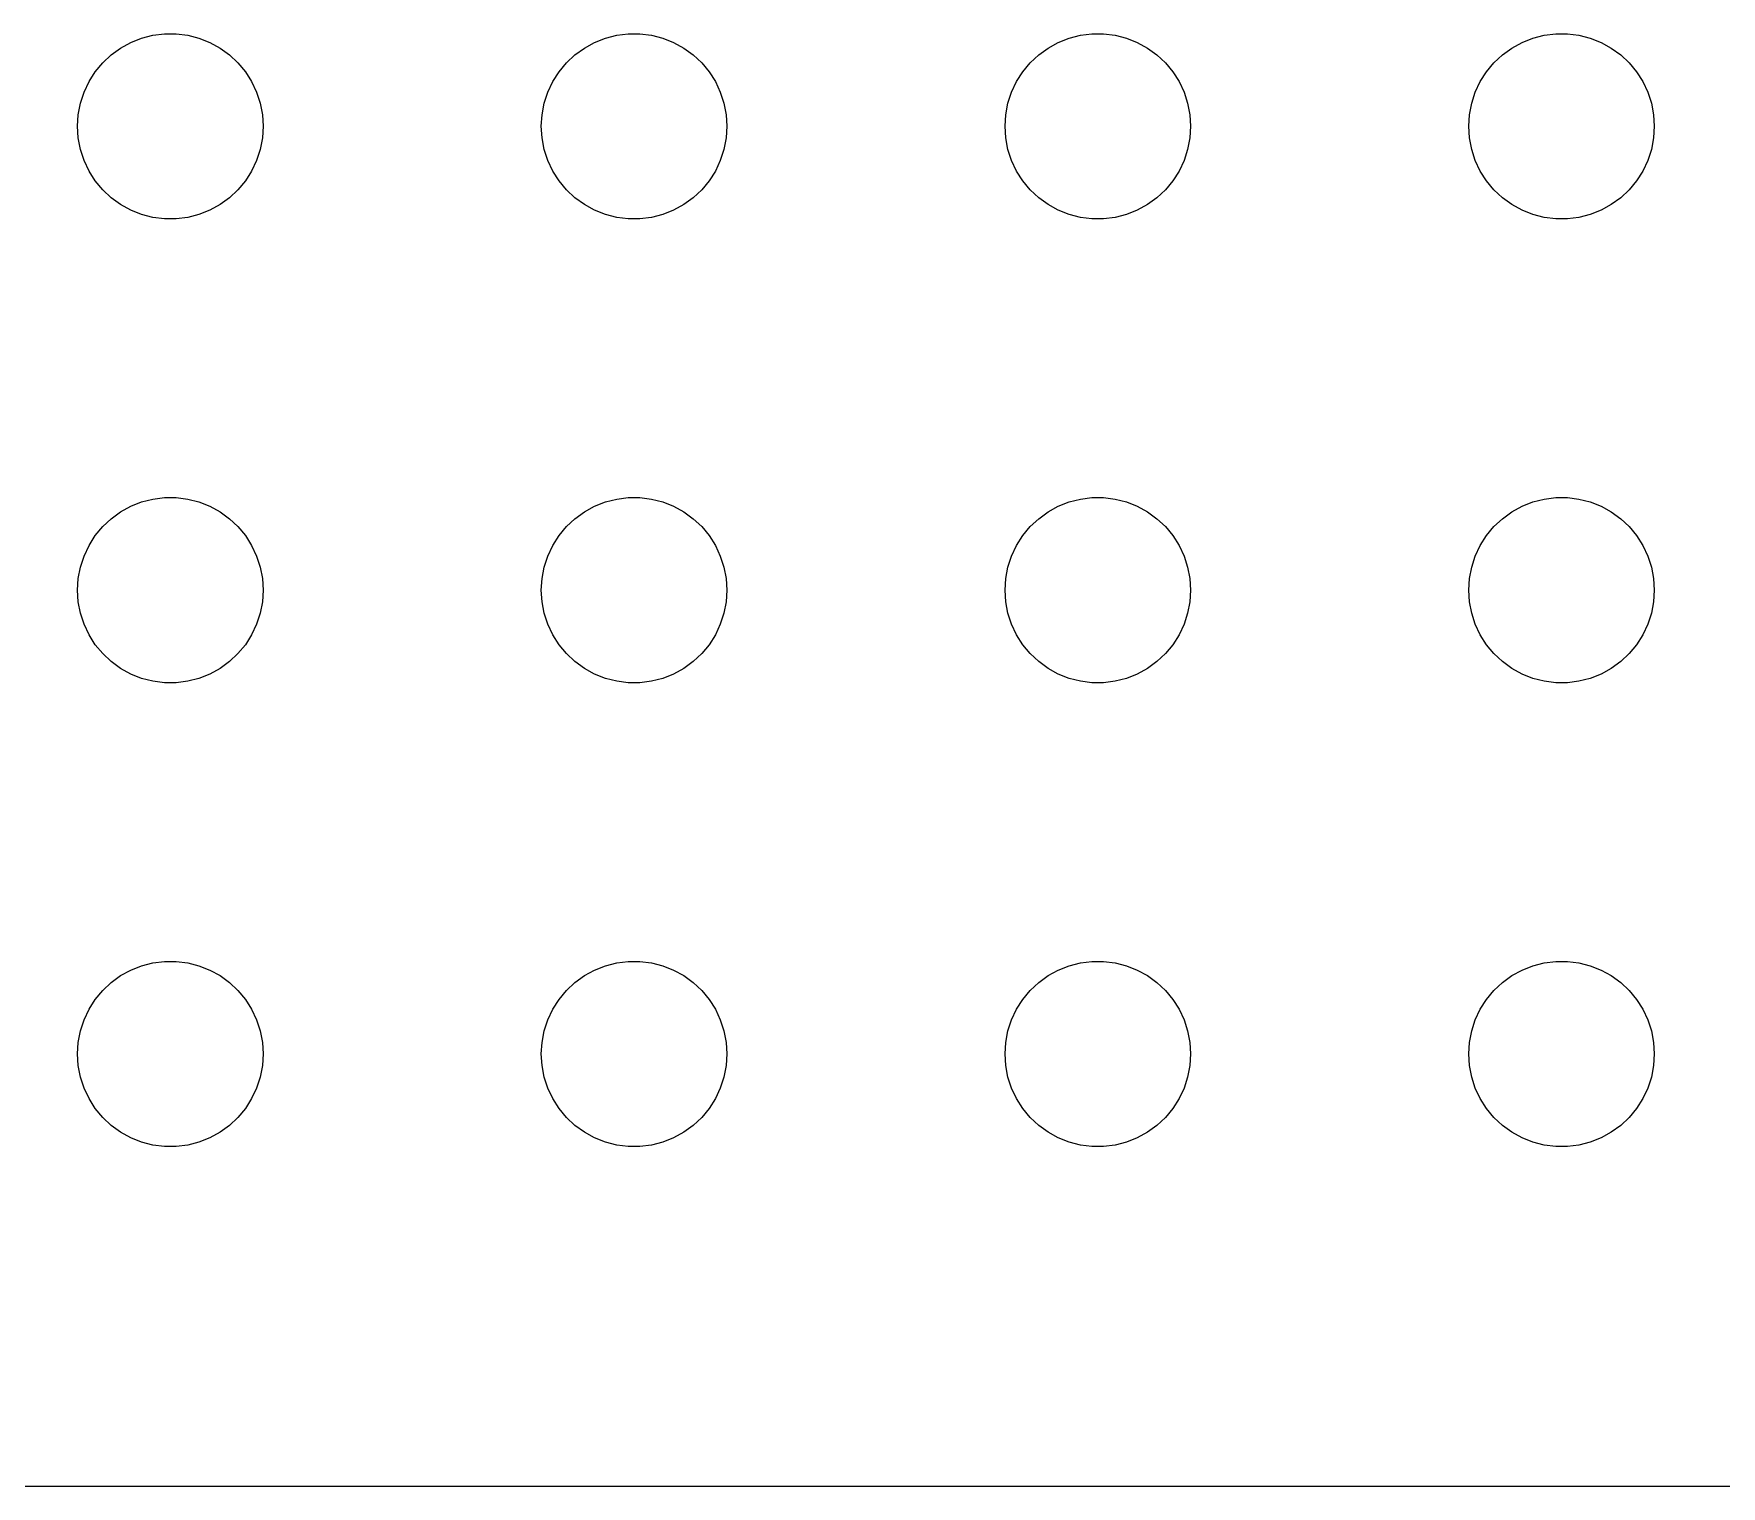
# Model space of a CAD drawing. Header units: metres. Extents: x -112 to 112, y -104 to 104.
# Drawn here: x -84.71 to -57.42, y -104.49 to -81 of the extents above; entities that cross this region are included whole.
import ezdxf

# ---------------------------------------------------------------- set-up
doc = ezdxf.new("R2010")
doc.units = ezdxf.units.M

msp = doc.modelspace()

# ---------------------------------------------------------------- linework, layer by layer
for p, q in [((-82.9635, -81.0734), (-82.7811, -81.0266)), ((-82.7811, -81.0266), (-82.5942, -81.003)), ((-82.5942, -81.003), (-82.4058, -81.003)), ((-82.4058, -81.003), (-82.2189, -81.0266)), ((-82.2189, -81.0266), (-82.0365, -81.0734)), ((-75.4635, -81.0734), (-75.2811, -81.0266)), ((-75.2811, -81.0266), (-75.0942, -81.003)), ((-75.0942, -81.003), (-74.9058, -81.003)), ((-74.9058, -81.003), (-74.7189, -81.0266)), ((-74.7189, -81.0266), (-74.5365, -81.0734)), ((-67.9635, -81.0734), (-67.7811, -81.0266)), ((-67.7811, -81.0266), (-67.5942, -81.003)), ((-67.5942, -81.003), (-67.4058, -81.003)), ((-67.4058, -81.003), (-67.2189, -81.0266)), ((-67.2189, -81.0266), (-67.0365, -81.0734)), ((-60.4635, -81.0734), (-60.2811, -81.0266)), ((-60.2811, -81.0266), (-60.0942, -81.003)), ((-60.0942, -81.003), (-59.9058, -81.003)), ((-59.9058, -81.003), (-59.7189, -81.0266)), ((-59.7189, -81.0266), (-59.5365, -81.0734)), ((-83.4561, -81.3442), (-83.3037, -81.2335)), ((-83.3037, -81.2335), (-83.1387, -81.1428)), ((-83.1387, -81.1428), (-82.9635, -81.0734)), ((-82.0365, -81.0734), (-81.8613, -81.1428)), ((-81.8613, -81.1428), (-81.6963, -81.2335)), ((-81.6963, -81.2335), (-81.5439, -81.3442)), ((-75.9561, -81.3442), (-75.8037, -81.2335)), ((-75.8037, -81.2335), (-75.6387, -81.1428)), ((-75.6387, -81.1428), (-75.4635, -81.0734)), ((-74.5365, -81.0734), (-74.3613, -81.1428)), ((-74.3613, -81.1428), (-74.1963, -81.2335)), ((-74.1963, -81.2335), (-74.0439, -81.3442)), ((-68.4561, -81.3442), (-68.3037, -81.2335)), ((-68.3037, -81.2335), (-68.1387, -81.1428)), ((-68.1387, -81.1428), (-67.9635, -81.0734)), ((-67.0365, -81.0734), (-66.8613, -81.1428)), ((-66.8613, -81.1428), (-66.6963, -81.2335)), ((-66.6963, -81.2335), (-66.5439, -81.3442)), ((-60.9561, -81.3442), (-60.8037, -81.2335)), ((-60.8037, -81.2335), (-60.6387, -81.1428)), ((-60.6387, -81.1428), (-60.4635, -81.0734)), ((-59.5365, -81.0734), (-59.3613, -81.1428)), ((-59.3613, -81.1428), (-59.1963, -81.2335)), ((-59.1963, -81.2335), (-59.0439, -81.3442)), ((-83.7135, -81.6183), (-83.5934, -81.4732)), ((-83.5934, -81.4732), (-83.4561, -81.3442)), ((-81.5439, -81.3442), (-81.4065, -81.4732)), ((-81.4065, -81.4732), (-81.2865, -81.6183)), ((-76.2135, -81.6183), (-76.0934, -81.4732)), ((-76.0934, -81.4732), (-75.9561, -81.3442)), ((-74.0439, -81.3442), (-73.9065, -81.4732)), ((-73.9065, -81.4732), (-73.7865, -81.6183)), ((-68.7135, -81.6183), (-68.5934, -81.4732)), ((-68.5934, -81.4732), (-68.4561, -81.3442)), ((-66.5439, -81.3442), (-66.4065, -81.4732)), ((-66.4065, -81.4732), (-66.2865, -81.6183)), ((-61.2135, -81.6183), (-61.0934, -81.4732)), ((-61.0934, -81.4732), (-60.9561, -81.3442)), ((-59.0439, -81.3442), (-58.9065, -81.4732)), ((-58.9065, -81.4732), (-58.7865, -81.6183)), ((-83.8947, -81.9478), (-83.8145, -81.7774)), ((-83.8145, -81.7774), (-83.7135, -81.6183)), ((-81.2865, -81.6183), (-81.1855, -81.7774)), ((-81.1855, -81.7774), (-81.1053, -81.9478)), ((-76.3947, -81.9478), (-76.3145, -81.7774)), ((-76.3145, -81.7774), (-76.2135, -81.6183)), ((-73.7865, -81.6183), (-73.6855, -81.7774)), ((-73.6855, -81.7774), (-73.6053, -81.9478)), ((-68.8947, -81.9478), (-68.8145, -81.7774)), ((-68.8145, -81.7774), (-68.7135, -81.6183)), ((-66.2865, -81.6183), (-66.1855, -81.7774)), ((-66.1855, -81.7774), (-66.1053, -81.9478)), ((-61.3947, -81.9478), (-61.3145, -81.7774)), ((-61.3145, -81.7774), (-61.2135, -81.6183)), ((-58.7865, -81.6183), (-58.6855, -81.7774)), ((-58.6855, -81.7774), (-58.6053, -81.9478)), ((-83.9882, -82.312), (-83.9529, -82.127)), ((-83.9529, -82.127), (-83.8947, -81.9478)), ((-81.1053, -81.9478), (-81.0471, -82.127)), ((-81.0471, -82.127), (-81.0118, -82.312)), ((-76.4882, -82.312), (-76.4529, -82.127)), ((-76.4529, -82.127), (-76.3947, -81.9478)), ((-73.6053, -81.9478), (-73.5471, -82.127)), ((-73.5471, -82.127), (-73.5118, -82.312)), ((-68.9882, -82.312), (-68.9529, -82.127)), ((-68.9529, -82.127), (-68.8947, -81.9478)), ((-66.1053, -81.9478), (-66.0471, -82.127)), ((-66.0471, -82.127), (-66.0118, -82.312)), ((-61.4882, -82.312), (-61.4529, -82.127)), ((-61.4529, -82.127), (-61.3947, -81.9478)), ((-58.6053, -81.9478), (-58.5471, -82.127)), ((-58.5471, -82.127), (-58.5118, -82.312)), ((-84, -82.5), (-83.9882, -82.312)), ((-81.0118, -82.312), (-81, -82.5)), ((-76.5, -82.5), (-76.4882, -82.312)), ((-73.5118, -82.312), (-73.5, -82.5)), ((-69, -82.5), (-68.9882, -82.312)), ((-66.0118, -82.312), (-66, -82.5)), ((-61.5, -82.5), (-61.4882, -82.312)), ((-58.5118, -82.312), (-58.5, -82.5)), ((-83.9882, -82.688), (-84, -82.5)), ((-83.9529, -82.873), (-83.9882, -82.688)), ((-81.0118, -82.688), (-81.0471, -82.873)), ((-81, -82.5), (-81.0118, -82.688)), ((-76.4882, -82.688), (-76.5, -82.5)), ((-76.4529, -82.873), (-76.4882, -82.688)), ((-73.5118, -82.688), (-73.5471, -82.873)), ((-73.5, -82.5), (-73.5118, -82.688)), ((-68.9882, -82.688), (-69, -82.5)), ((-68.9529, -82.873), (-68.9882, -82.688)), ((-66.0118, -82.688), (-66.0471, -82.873)), ((-66, -82.5), (-66.0118, -82.688)), ((-61.4882, -82.688), (-61.5, -82.5)), ((-61.4529, -82.873), (-61.4882, -82.688)), ((-58.5118, -82.688), (-58.5471, -82.873)), ((-58.5, -82.5), (-58.5118, -82.688)), ((-83.8947, -83.0522), (-83.9529, -82.873)), ((-81.0471, -82.873), (-81.1053, -83.0522)), ((-76.3947, -83.0522), (-76.4529, -82.873)), ((-73.5471, -82.873), (-73.6053, -83.0522)), ((-68.8947, -83.0522), (-68.9529, -82.873)), ((-66.0471, -82.873), (-66.1053, -83.0522)), ((-61.3947, -83.0522), (-61.4529, -82.873)), ((-58.5471, -82.873), (-58.6053, -83.0522)), ((-83.8145, -83.2226), (-83.8947, -83.0522)), ((-83.7135, -83.3817), (-83.8145, -83.2226)), ((-81.1855, -83.2226), (-81.2865, -83.3817)), ((-81.1053, -83.0522), (-81.1855, -83.2226)), ((-76.3145, -83.2226), (-76.3947, -83.0522)), ((-76.2135, -83.3817), (-76.3145, -83.2226)), ((-73.6855, -83.2226), (-73.7865, -83.3817)), ((-73.6053, -83.0522), (-73.6855, -83.2226)), ((-68.8145, -83.2226), (-68.8947, -83.0522)), ((-68.7135, -83.3817), (-68.8145, -83.2226)), ((-66.1855, -83.2226), (-66.2865, -83.3817)), ((-66.1053, -83.0522), (-66.1855, -83.2226)), ((-61.3145, -83.2226), (-61.3947, -83.0522)), ((-61.2135, -83.3817), (-61.3145, -83.2226)), ((-58.6855, -83.2226), (-58.7865, -83.3817)), ((-58.6053, -83.0522), (-58.6855, -83.2226)), ((-83.5934, -83.5268), (-83.7135, -83.3817)), ((-81.2865, -83.3817), (-81.4065, -83.5268)), ((-76.0934, -83.5268), (-76.2135, -83.3817)), ((-73.7865, -83.3817), (-73.9065, -83.5268)), ((-68.5934, -83.5268), (-68.7135, -83.3817)), ((-66.2865, -83.3817), (-66.4065, -83.5268)), ((-61.0934, -83.5268), (-61.2135, -83.3817)), ((-58.7865, -83.3817), (-58.9065, -83.5268)), ((-83.4561, -83.6558), (-83.5934, -83.5268)), ((-83.3037, -83.7665), (-83.4561, -83.6558)), ((-83.1387, -83.8572), (-83.3037, -83.7665)), ((-81.6963, -83.7665), (-81.8613, -83.8572)), ((-81.5439, -83.6558), (-81.6963, -83.7665)), ((-81.4065, -83.5268), (-81.5439, -83.6558)), ((-75.9561, -83.6558), (-76.0934, -83.5268)), ((-75.8037, -83.7665), (-75.9561, -83.6558)), ((-75.6387, -83.8572), (-75.8037, -83.7665)), ((-74.1963, -83.7665), (-74.3613, -83.8572)), ((-74.0439, -83.6558), (-74.1963, -83.7665)), ((-73.9065, -83.5268), (-74.0439, -83.6558)), ((-68.4561, -83.6558), (-68.5934, -83.5268)), ((-68.3037, -83.7665), (-68.4561, -83.6558)), ((-68.1387, -83.8572), (-68.3037, -83.7665)), ((-66.6963, -83.7665), (-66.8613, -83.8572)), ((-66.5439, -83.6558), (-66.6963, -83.7665)), ((-66.4065, -83.5268), (-66.5439, -83.6558)), ((-60.9561, -83.6558), (-61.0934, -83.5268)), ((-60.8037, -83.7665), (-60.9561, -83.6558)), ((-60.6387, -83.8572), (-60.8037, -83.7665)), ((-59.1963, -83.7665), (-59.3613, -83.8572)), ((-59.0439, -83.6558), (-59.1963, -83.7665)), ((-58.9065, -83.5268), (-59.0439, -83.6558)), ((-82.9635, -83.9266), (-83.1387, -83.8572)), ((-82.7811, -83.9734), (-82.9635, -83.9266)), ((-82.5942, -83.997), (-82.7811, -83.9734)), ((-82.4058, -83.997), (-82.5942, -83.997)), ((-82.2189, -83.9734), (-82.4058, -83.997)), ((-82.0365, -83.9266), (-82.2189, -83.9734)), ((-81.8613, -83.8572), (-82.0365, -83.9266)), ((-75.4635, -83.9266), (-75.6387, -83.8572)), ((-75.2811, -83.9734), (-75.4635, -83.9266)), ((-75.0942, -83.997), (-75.2811, -83.9734)), ((-74.9058, -83.997), (-75.0942, -83.997)), ((-74.7189, -83.9734), (-74.9058, -83.997)), ((-74.5365, -83.9266), (-74.7189, -83.9734)), ((-74.3613, -83.8572), (-74.5365, -83.9266)), ((-67.9635, -83.9266), (-68.1387, -83.8572)), ((-67.7811, -83.9734), (-67.9635, -83.9266)), ((-67.5942, -83.997), (-67.7811, -83.9734)), ((-67.4058, -83.997), (-67.5942, -83.997)), ((-67.2189, -83.9734), (-67.4058, -83.997)), ((-67.0365, -83.9266), (-67.2189, -83.9734)), ((-66.8613, -83.8572), (-67.0365, -83.9266)), ((-60.4635, -83.9266), (-60.6387, -83.8572)), ((-60.2811, -83.9734), (-60.4635, -83.9266)), ((-60.0942, -83.997), (-60.2811, -83.9734)), ((-59.9058, -83.997), (-60.0942, -83.997)), ((-59.7189, -83.9734), (-59.9058, -83.997)), ((-59.5365, -83.9266), (-59.7189, -83.9734)), ((-59.3613, -83.8572), (-59.5365, -83.9266)), ((-83.3037, -88.7335), (-83.1387, -88.6428)), ((-83.1387, -88.6428), (-82.9635, -88.5734)), ((-82.9635, -88.5734), (-82.7811, -88.5266)), ((-82.7811, -88.5266), (-82.5942, -88.503)), ((-82.5942, -88.503), (-82.4058, -88.503)), ((-82.4058, -88.503), (-82.2189, -88.5266)), ((-82.2189, -88.5266), (-82.0365, -88.5734)), ((-82.0365, -88.5734), (-81.8613, -88.6428)), ((-81.8613, -88.6428), (-81.6963, -88.7335)), ((-75.8037, -88.7335), (-75.6387, -88.6428)), ((-75.6387, -88.6428), (-75.4635, -88.5734)), ((-75.4635, -88.5734), (-75.2811, -88.5266)), ((-75.2811, -88.5266), (-75.0942, -88.503)), ((-75.0942, -88.503), (-74.9058, -88.503)), ((-74.9058, -88.503), (-74.7189, -88.5266)), ((-74.7189, -88.5266), (-74.5365, -88.5734)), ((-74.5365, -88.5734), (-74.3613, -88.6428)), ((-74.3613, -88.6428), (-74.1963, -88.7335)), ((-68.3037, -88.7335), (-68.1387, -88.6428)), ((-68.1387, -88.6428), (-67.9635, -88.5734)), ((-67.9635, -88.5734), (-67.7811, -88.5266)), ((-67.7811, -88.5266), (-67.5942, -88.503)), ((-67.5942, -88.503), (-67.4058, -88.503)), ((-67.4058, -88.503), (-67.2189, -88.5266)), ((-67.2189, -88.5266), (-67.0365, -88.5734)), ((-67.0365, -88.5734), (-66.8613, -88.6428)), ((-66.8613, -88.6428), (-66.6963, -88.7335)), ((-60.8037, -88.7335), (-60.6387, -88.6428)), ((-60.6387, -88.6428), (-60.4635, -88.5734)), ((-60.4635, -88.5734), (-60.2811, -88.5266)), ((-60.2811, -88.5266), (-60.0942, -88.503)), ((-60.0942, -88.503), (-59.9058, -88.503)), ((-59.9058, -88.503), (-59.7189, -88.5266)), ((-59.7189, -88.5266), (-59.5365, -88.5734)), ((-59.5365, -88.5734), (-59.3613, -88.6428)), ((-59.3613, -88.6428), (-59.1963, -88.7335)), ((-83.5934, -88.9732), (-83.4561, -88.8442)), ((-83.4561, -88.8442), (-83.3037, -88.7335)), ((-81.6963, -88.7335), (-81.5439, -88.8442)), ((-81.5439, -88.8442), (-81.4065, -88.9732)), ((-76.0934, -88.9732), (-75.9561, -88.8442)), ((-75.9561, -88.8442), (-75.8037, -88.7335)), ((-74.1963, -88.7335), (-74.0439, -88.8442)), ((-74.0439, -88.8442), (-73.9065, -88.9732)), ((-68.5934, -88.9732), (-68.4561, -88.8442)), ((-68.4561, -88.8442), (-68.3037, -88.7335)), ((-66.6963, -88.7335), (-66.5439, -88.8442)), ((-66.5439, -88.8442), (-66.4065, -88.9732)), ((-61.0934, -88.9732), (-60.9561, -88.8442)), ((-60.9561, -88.8442), (-60.8037, -88.7335)), ((-59.1963, -88.7335), (-59.0439, -88.8442)), ((-59.0439, -88.8442), (-58.9065, -88.9732)), ((-83.8145, -89.2774), (-83.7135, -89.1183)), ((-83.7135, -89.1183), (-83.5934, -88.9732)), ((-81.4065, -88.9732), (-81.2865, -89.1183)), ((-81.2865, -89.1183), (-81.1855, -89.2774)), ((-76.3145, -89.2774), (-76.2135, -89.1183)), ((-76.2135, -89.1183), (-76.0934, -88.9732)), ((-73.9065, -88.9732), (-73.7865, -89.1183)), ((-73.7865, -89.1183), (-73.6855, -89.2774)), ((-68.8145, -89.2774), (-68.7135, -89.1183)), ((-68.7135, -89.1183), (-68.5934, -88.9732)), ((-66.4065, -88.9732), (-66.2865, -89.1183)), ((-66.2865, -89.1183), (-66.1855, -89.2774)), ((-61.3145, -89.2774), (-61.2135, -89.1183)), ((-61.2135, -89.1183), (-61.0934, -88.9732)), ((-58.9065, -88.9732), (-58.7865, -89.1183)), ((-58.7865, -89.1183), (-58.6855, -89.2774)), ((-83.9529, -89.627), (-83.8947, -89.4478)), ((-83.8947, -89.4478), (-83.8145, -89.2774)), ((-81.1855, -89.2774), (-81.1053, -89.4478)), ((-81.1053, -89.4478), (-81.0471, -89.627)), ((-76.4529, -89.627), (-76.3947, -89.4478)), ((-76.3947, -89.4478), (-76.3145, -89.2774)), ((-73.6855, -89.2774), (-73.6053, -89.4478)), ((-73.6053, -89.4478), (-73.5471, -89.627)), ((-68.9529, -89.627), (-68.8947, -89.4478)), ((-68.8947, -89.4478), (-68.8145, -89.2774)), ((-66.1855, -89.2774), (-66.1053, -89.4478)), ((-66.1053, -89.4478), (-66.0471, -89.627)), ((-61.4529, -89.627), (-61.3947, -89.4478)), ((-61.3947, -89.4478), (-61.3145, -89.2774)), ((-58.6855, -89.2774), (-58.6053, -89.4478)), ((-58.6053, -89.4478), (-58.5471, -89.627)), ((-83.9882, -89.812), (-83.9529, -89.627)), ((-81.0471, -89.627), (-81.0118, -89.812)), ((-76.4882, -89.812), (-76.4529, -89.627)), ((-73.5471, -89.627), (-73.5118, -89.812)), ((-68.9882, -89.812), (-68.9529, -89.627)), ((-66.0471, -89.627), (-66.0118, -89.812)), ((-61.4882, -89.812), (-61.4529, -89.627)), ((-58.5471, -89.627), (-58.5118, -89.812)), ((-84, -90), (-83.9882, -89.812)), ((-83.9882, -90.188), (-84, -90)), ((-81.0118, -89.812), (-81, -90)), ((-81, -90), (-81.0118, -90.188)), ((-76.5, -90), (-76.4882, -89.812)), ((-76.4882, -90.188), (-76.5, -90)), ((-73.5118, -89.812), (-73.5, -90)), ((-73.5, -90), (-73.5118, -90.188)), ((-69, -90), (-68.9882, -89.812)), ((-68.9882, -90.188), (-69, -90)), ((-66.0118, -89.812), (-66, -90)), ((-66, -90), (-66.0118, -90.188)), ((-61.5, -90), (-61.4882, -89.812)), ((-61.4882, -90.188), (-61.5, -90)), ((-58.5118, -89.812), (-58.5, -90)), ((-58.5, -90), (-58.5118, -90.188)), ((-83.9529, -90.373), (-83.9882, -90.188)), ((-81.0118, -90.188), (-81.0471, -90.373)), ((-76.4529, -90.373), (-76.4882, -90.188)), ((-73.5118, -90.188), (-73.5471, -90.373)), ((-68.9529, -90.373), (-68.9882, -90.188)), ((-66.0118, -90.188), (-66.0471, -90.373)), ((-61.4529, -90.373), (-61.4882, -90.188)), ((-58.5118, -90.188), (-58.5471, -90.373)), ((-83.8947, -90.5522), (-83.9529, -90.373)), ((-83.8145, -90.7226), (-83.8947, -90.5522)), ((-81.1053, -90.5522), (-81.1855, -90.7226)), ((-81.0471, -90.373), (-81.1053, -90.5522)), ((-76.3947, -90.5522), (-76.4529, -90.373)), ((-76.3145, -90.7226), (-76.3947, -90.5522)), ((-73.6053, -90.5522), (-73.6855, -90.7226)), ((-73.5471, -90.373), (-73.6053, -90.5522)), ((-68.8947, -90.5522), (-68.9529, -90.373)), ((-68.8145, -90.7226), (-68.8947, -90.5522)), ((-66.1053, -90.5522), (-66.1855, -90.7226)), ((-66.0471, -90.373), (-66.1053, -90.5522)), ((-61.3947, -90.5522), (-61.4529, -90.373)), ((-61.3145, -90.7226), (-61.3947, -90.5522)), ((-58.6053, -90.5522), (-58.6855, -90.7226)), ((-58.5471, -90.373), (-58.6053, -90.5522)), ((-83.7135, -90.8817), (-83.8145, -90.7226)), ((-81.1855, -90.7226), (-81.2865, -90.8817)), ((-76.2135, -90.8817), (-76.3145, -90.7226)), ((-73.6855, -90.7226), (-73.7865, -90.8817)), ((-68.7135, -90.8817), (-68.8145, -90.7226)), ((-66.1855, -90.7226), (-66.2865, -90.8817)), ((-61.2135, -90.8817), (-61.3145, -90.7226)), ((-58.6855, -90.7226), (-58.7865, -90.8817)), ((-83.5934, -91.0268), (-83.7135, -90.8817)), ((-83.4561, -91.1558), (-83.5934, -91.0268)), ((-81.4065, -91.0268), (-81.5439, -91.1558)), ((-81.2865, -90.8817), (-81.4065, -91.0268)), ((-76.0934, -91.0268), (-76.2135, -90.8817)), ((-75.9561, -91.1558), (-76.0934, -91.0268)), ((-73.9065, -91.0268), (-74.0439, -91.1558)), ((-73.7865, -90.8817), (-73.9065, -91.0268)), ((-68.5934, -91.0268), (-68.7135, -90.8817)), ((-68.4561, -91.1558), (-68.5934, -91.0268)), ((-66.4065, -91.0268), (-66.5439, -91.1558)), ((-66.2865, -90.8817), (-66.4065, -91.0268)), ((-61.0934, -91.0268), (-61.2135, -90.8817)), ((-60.9561, -91.1558), (-61.0934, -91.0268)), ((-58.9065, -91.0268), (-59.0439, -91.1558)), ((-58.7865, -90.8817), (-58.9065, -91.0268)), ((-83.3037, -91.2665), (-83.4561, -91.1558)), ((-83.1387, -91.3572), (-83.3037, -91.2665)), ((-82.9635, -91.4266), (-83.1387, -91.3572)), ((-81.8613, -91.3572), (-82.0365, -91.4266)), ((-81.6963, -91.2665), (-81.8613, -91.3572)), ((-81.5439, -91.1558), (-81.6963, -91.2665)), ((-75.8037, -91.2665), (-75.9561, -91.1558)), ((-75.6387, -91.3572), (-75.8037, -91.2665)), ((-75.4635, -91.4266), (-75.6387, -91.3572)), ((-74.3613, -91.3572), (-74.5365, -91.4266)), ((-74.1963, -91.2665), (-74.3613, -91.3572)), ((-74.0439, -91.1558), (-74.1963, -91.2665)), ((-68.3037, -91.2665), (-68.4561, -91.1558)), ((-68.1387, -91.3572), (-68.3037, -91.2665)), ((-67.9635, -91.4266), (-68.1387, -91.3572)), ((-66.8613, -91.3572), (-67.0365, -91.4266)), ((-66.6963, -91.2665), (-66.8613, -91.3572)), ((-66.5439, -91.1558), (-66.6963, -91.2665)), ((-60.8037, -91.2665), (-60.9561, -91.1558)), ((-60.6387, -91.3572), (-60.8037, -91.2665)), ((-60.4635, -91.4266), (-60.6387, -91.3572)), ((-59.3613, -91.3572), (-59.5365, -91.4266)), ((-59.1963, -91.2665), (-59.3613, -91.3572)), ((-59.0439, -91.1558), (-59.1963, -91.2665)), ((-82.7811, -91.4734), (-82.9635, -91.4266)), ((-82.5942, -91.497), (-82.7811, -91.4734)), ((-82.4058, -91.497), (-82.5942, -91.497)), ((-82.2189, -91.4734), (-82.4058, -91.497)), ((-82.0365, -91.4266), (-82.2189, -91.4734)), ((-75.2811, -91.4734), (-75.4635, -91.4266)), ((-75.0942, -91.497), (-75.2811, -91.4734)), ((-74.9058, -91.497), (-75.0942, -91.497)), ((-74.7189, -91.4734), (-74.9058, -91.497)), ((-74.5365, -91.4266), (-74.7189, -91.4734)), ((-67.7811, -91.4734), (-67.9635, -91.4266)), ((-67.5942, -91.497), (-67.7811, -91.4734)), ((-67.4058, -91.497), (-67.5942, -91.497)), ((-67.2189, -91.4734), (-67.4058, -91.497)), ((-67.0365, -91.4266), (-67.2189, -91.4734)), ((-60.2811, -91.4734), (-60.4635, -91.4266)), ((-60.0942, -91.497), (-60.2811, -91.4734)), ((-59.9058, -91.497), (-60.0942, -91.497)), ((-59.7189, -91.4734), (-59.9058, -91.497)), ((-59.5365, -91.4266), (-59.7189, -91.4734)), ((-82.9635, -96.0734), (-82.7811, -96.0266)), ((-82.7811, -96.0266), (-82.5942, -96.003)), ((-82.5942, -96.003), (-82.4058, -96.003)), ((-82.4058, -96.003), (-82.2189, -96.0266)), ((-82.2189, -96.0266), (-82.0365, -96.0734)), ((-75.4635, -96.0734), (-75.2811, -96.0266)), ((-75.2811, -96.0266), (-75.0942, -96.003)), ((-75.0942, -96.003), (-74.9058, -96.003)), ((-74.9058, -96.003), (-74.7189, -96.0266)), ((-74.7189, -96.0266), (-74.5365, -96.0734)), ((-67.9635, -96.0734), (-67.7811, -96.0266)), ((-67.7811, -96.0266), (-67.5942, -96.003)), ((-67.5942, -96.003), (-67.4058, -96.003)), ((-67.4058, -96.003), (-67.2189, -96.0266)), ((-67.2189, -96.0266), (-67.0365, -96.0734)), ((-60.4635, -96.0734), (-60.2811, -96.0266)), ((-60.2811, -96.0266), (-60.0942, -96.003)), ((-60.0942, -96.003), (-59.9058, -96.003)), ((-59.9058, -96.003), (-59.7189, -96.0266)), ((-59.7189, -96.0266), (-59.5365, -96.0734)), ((-83.4561, -96.3442), (-83.3037, -96.2335)), ((-83.3037, -96.2335), (-83.1387, -96.1428)), ((-83.1387, -96.1428), (-82.9635, -96.0734)), ((-82.0365, -96.0734), (-81.8613, -96.1428)), ((-81.8613, -96.1428), (-81.6963, -96.2335)), ((-81.6963, -96.2335), (-81.5439, -96.3442)), ((-75.9561, -96.3442), (-75.8037, -96.2335)), ((-75.8037, -96.2335), (-75.6387, -96.1428)), ((-75.6387, -96.1428), (-75.4635, -96.0734)), ((-74.5365, -96.0734), (-74.3613, -96.1428)), ((-74.3613, -96.1428), (-74.1963, -96.2335)), ((-74.1963, -96.2335), (-74.0439, -96.3442)), ((-68.4561, -96.3442), (-68.3037, -96.2335)), ((-68.3037, -96.2335), (-68.1387, -96.1428)), ((-68.1387, -96.1428), (-67.9635, -96.0734)), ((-67.0365, -96.0734), (-66.8613, -96.1428)), ((-66.8613, -96.1428), (-66.6963, -96.2335)), ((-66.6963, -96.2335), (-66.5439, -96.3442)), ((-60.9561, -96.3442), (-60.8037, -96.2335)), ((-60.8037, -96.2335), (-60.6387, -96.1428)), ((-60.6387, -96.1428), (-60.4635, -96.0734)), ((-59.5365, -96.0734), (-59.3613, -96.1428)), ((-59.3613, -96.1428), (-59.1963, -96.2335)), ((-59.1963, -96.2335), (-59.0439, -96.3442)), ((-83.7135, -96.6183), (-83.5934, -96.4732)), ((-83.5934, -96.4732), (-83.4561, -96.3442)), ((-81.5439, -96.3442), (-81.4065, -96.4732)), ((-81.4065, -96.4732), (-81.2865, -96.6183)), ((-76.2135, -96.6183), (-76.0934, -96.4732)), ((-76.0934, -96.4732), (-75.9561, -96.3442)), ((-74.0439, -96.3442), (-73.9065, -96.4732)), ((-73.9065, -96.4732), (-73.7865, -96.6183)), ((-68.7135, -96.6183), (-68.5934, -96.4732)), ((-68.5934, -96.4732), (-68.4561, -96.3442)), ((-66.5439, -96.3442), (-66.4065, -96.4732)), ((-66.4065, -96.4732), (-66.2865, -96.6183)), ((-61.2135, -96.6183), (-61.0934, -96.4732)), ((-61.0934, -96.4732), (-60.9561, -96.3442)), ((-59.0439, -96.3442), (-58.9065, -96.4732)), ((-58.9065, -96.4732), (-58.7865, -96.6183)), ((-83.8947, -96.9478), (-83.8145, -96.7774)), ((-83.8145, -96.7774), (-83.7135, -96.6183)), ((-81.2865, -96.6183), (-81.1855, -96.7774)), ((-81.1855, -96.7774), (-81.1053, -96.9478)), ((-76.3947, -96.9478), (-76.3145, -96.7774)), ((-76.3145, -96.7774), (-76.2135, -96.6183)), ((-73.7865, -96.6183), (-73.6855, -96.7774)), ((-73.6855, -96.7774), (-73.6053, -96.9478)), ((-68.8947, -96.9478), (-68.8145, -96.7774)), ((-68.8145, -96.7774), (-68.7135, -96.6183)), ((-66.2865, -96.6183), (-66.1855, -96.7774)), ((-66.1855, -96.7774), (-66.1053, -96.9478)), ((-61.3947, -96.9478), (-61.3145, -96.7774)), ((-61.3145, -96.7774), (-61.2135, -96.6183)), ((-58.7865, -96.6183), (-58.6855, -96.7774)), ((-58.6855, -96.7774), (-58.6053, -96.9478)), ((-83.9882, -97.312), (-83.9529, -97.127)), ((-83.9529, -97.127), (-83.8947, -96.9478)), ((-81.1053, -96.9478), (-81.0471, -97.127)), ((-81.0471, -97.127), (-81.0118, -97.312)), ((-76.4882, -97.312), (-76.4529, -97.127)), ((-76.4529, -97.127), (-76.3947, -96.9478)), ((-73.6053, -96.9478), (-73.5471, -97.127)), ((-73.5471, -97.127), (-73.5118, -97.312)), ((-68.9882, -97.312), (-68.9529, -97.127)), ((-68.9529, -97.127), (-68.8947, -96.9478)), ((-66.1053, -96.9478), (-66.0471, -97.127)), ((-66.0471, -97.127), (-66.0118, -97.312)), ((-61.4882, -97.312), (-61.4529, -97.127)), ((-61.4529, -97.127), (-61.3947, -96.9478)), ((-58.6053, -96.9478), (-58.5471, -97.127)), ((-58.5471, -97.127), (-58.5118, -97.312)), ((-84, -97.5), (-83.9882, -97.312)), ((-81.0118, -97.312), (-81, -97.5)), ((-76.5, -97.5), (-76.4882, -97.312)), ((-73.5118, -97.312), (-73.5, -97.5)), ((-69, -97.5), (-68.9882, -97.312)), ((-66.0118, -97.312), (-66, -97.5)), ((-61.5, -97.5), (-61.4882, -97.312)), ((-58.5118, -97.312), (-58.5, -97.5)), ((-83.9882, -97.688), (-84, -97.5)), ((-83.9529, -97.873), (-83.9882, -97.688)), ((-81.0118, -97.688), (-81.0471, -97.873)), ((-81, -97.5), (-81.0118, -97.688)), ((-76.4882, -97.688), (-76.5, -97.5)), ((-76.4529, -97.873), (-76.4882, -97.688)), ((-73.5118, -97.688), (-73.5471, -97.873)), ((-73.5, -97.5), (-73.5118, -97.688)), ((-68.9882, -97.688), (-69, -97.5)), ((-68.9529, -97.873), (-68.9882, -97.688)), ((-66.0118, -97.688), (-66.0471, -97.873)), ((-66, -97.5), (-66.0118, -97.688)), ((-61.4882, -97.688), (-61.5, -97.5)), ((-61.4529, -97.873), (-61.4882, -97.688)), ((-58.5118, -97.688), (-58.5471, -97.873)), ((-58.5, -97.5), (-58.5118, -97.688)), ((-83.8947, -98.0522), (-83.9529, -97.873)), ((-81.0471, -97.873), (-81.1053, -98.0522)), ((-76.3947, -98.0522), (-76.4529, -97.873)), ((-73.5471, -97.873), (-73.6053, -98.0522)), ((-68.8947, -98.0522), (-68.9529, -97.873)), ((-66.0471, -97.873), (-66.1053, -98.0522)), ((-61.3947, -98.0522), (-61.4529, -97.873)), ((-58.5471, -97.873), (-58.6053, -98.0522)), ((-83.8145, -98.2226), (-83.8947, -98.0522)), ((-83.7135, -98.3817), (-83.8145, -98.2226)), ((-81.1855, -98.2226), (-81.2865, -98.3817)), ((-81.1053, -98.0522), (-81.1855, -98.2226)), ((-76.3145, -98.2226), (-76.3947, -98.0522)), ((-76.2135, -98.3817), (-76.3145, -98.2226)), ((-73.6855, -98.2226), (-73.7865, -98.3817)), ((-73.6053, -98.0522), (-73.6855, -98.2226)), ((-68.8145, -98.2226), (-68.8947, -98.0522)), ((-68.7135, -98.3817), (-68.8145, -98.2226)), ((-66.1855, -98.2226), (-66.2865, -98.3817)), ((-66.1053, -98.0522), (-66.1855, -98.2226)), ((-61.3145, -98.2226), (-61.3947, -98.0522)), ((-61.2135, -98.3817), (-61.3145, -98.2226)), ((-58.6855, -98.2226), (-58.7865, -98.3817)), ((-58.6053, -98.0522), (-58.6855, -98.2226)), ((-83.5934, -98.5268), (-83.7135, -98.3817)), ((-81.2865, -98.3817), (-81.4065, -98.5268)), ((-76.0934, -98.5268), (-76.2135, -98.3817)), ((-73.7865, -98.3817), (-73.9065, -98.5268)), ((-68.5934, -98.5268), (-68.7135, -98.3817)), ((-66.2865, -98.3817), (-66.4065, -98.5268)), ((-61.0934, -98.5268), (-61.2135, -98.3817)), ((-58.7865, -98.3817), (-58.9065, -98.5268)), ((-83.4561, -98.6558), (-83.5934, -98.5268)), ((-83.3037, -98.7665), (-83.4561, -98.6558)), ((-83.1387, -98.8572), (-83.3037, -98.7665)), ((-81.6963, -98.7665), (-81.8613, -98.8572)), ((-81.5439, -98.6558), (-81.6963, -98.7665)), ((-81.4065, -98.5268), (-81.5439, -98.6558)), ((-75.9561, -98.6558), (-76.0934, -98.5268)), ((-75.8037, -98.7665), (-75.9561, -98.6558)), ((-75.6387, -98.8572), (-75.8037, -98.7665)), ((-74.1963, -98.7665), (-74.3613, -98.8572)), ((-74.0439, -98.6558), (-74.1963, -98.7665)), ((-73.9065, -98.5268), (-74.0439, -98.6558)), ((-68.4561, -98.6558), (-68.5934, -98.5268)), ((-68.3037, -98.7665), (-68.4561, -98.6558)), ((-68.1387, -98.8572), (-68.3037, -98.7665)), ((-66.6963, -98.7665), (-66.8613, -98.8572)), ((-66.5439, -98.6558), (-66.6963, -98.7665)), ((-66.4065, -98.5268), (-66.5439, -98.6558)), ((-60.9561, -98.6558), (-61.0934, -98.5268)), ((-60.8037, -98.7665), (-60.9561, -98.6558)), ((-60.6387, -98.8572), (-60.8037, -98.7665)), ((-59.1963, -98.7665), (-59.3613, -98.8572)), ((-59.0439, -98.6558), (-59.1963, -98.7665)), ((-58.9065, -98.5268), (-59.0439, -98.6558)), ((-82.9635, -98.9266), (-83.1387, -98.8572)), ((-82.7811, -98.9734), (-82.9635, -98.9266)), ((-82.5942, -98.997), (-82.7811, -98.9734)), ((-82.4058, -98.997), (-82.5942, -98.997)), ((-82.2189, -98.9734), (-82.4058, -98.997)), ((-82.0365, -98.9266), (-82.2189, -98.9734)), ((-81.8613, -98.8572), (-82.0365, -98.9266)), ((-75.4635, -98.9266), (-75.6387, -98.8572)), ((-75.2811, -98.9734), (-75.4635, -98.9266)), ((-75.0942, -98.997), (-75.2811, -98.9734)), ((-74.9058, -98.997), (-75.0942, -98.997)), ((-74.7189, -98.9734), (-74.9058, -98.997)), ((-74.5365, -98.9266), (-74.7189, -98.9734)), ((-74.3613, -98.8572), (-74.5365, -98.9266)), ((-67.9635, -98.9266), (-68.1387, -98.8572)), ((-67.7811, -98.9734), (-67.9635, -98.9266)), ((-67.5942, -98.997), (-67.7811, -98.9734)), ((-67.4058, -98.997), (-67.5942, -98.997)), ((-67.2189, -98.9734), (-67.4058, -98.997)), ((-67.0365, -98.9266), (-67.2189, -98.9734)), ((-66.8613, -98.8572), (-67.0365, -98.9266)), ((-60.4635, -98.9266), (-60.6387, -98.8572)), ((-60.2811, -98.9734), (-60.4635, -98.9266)), ((-60.0942, -98.997), (-60.2811, -98.9734)), ((-59.9058, -98.997), (-60.0942, -98.997)), ((-59.7189, -98.9734), (-59.9058, -98.997)), ((-59.5365, -98.9266), (-59.7189, -98.9734)), ((-59.3613, -98.8572), (-59.5365, -98.9266)), ((-107.314, -104.49), (107.314, -104.49))]:
    msp.add_line(p, q)

doc.saveas('drawing.dxf')
